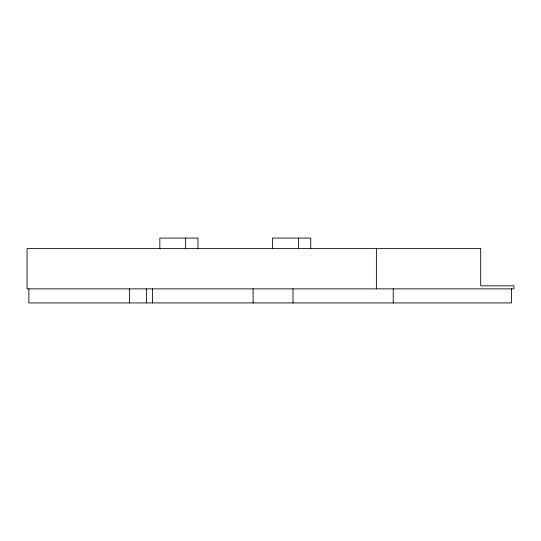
<?xml version="1.0" encoding="UTF-8"?>
<svg xmlns="http://www.w3.org/2000/svg" width="541" height="541" viewBox="0 0 541 541"><rect width="100%" height="100%" fill="white"/><g stroke="black" fill="none" stroke-linecap="round" stroke-linejoin="round"><path stroke-width="0.81" d="M511.509 288.853L511.509 302.933L28.883 302.933L28.883 288.853M393.219 288.853L393.219 302.933M376.38 248.623L376.38 288.853M310.757 248.623L310.757 238.067L272.617 238.067L272.617 248.623M298.416 238.067L298.416 248.623M293.006 288.853L293.006 302.933M253.1 288.853L253.1 302.933M197.979 248.623L197.979 238.067L159.838 238.067L159.838 248.623M185.644 238.067L185.644 248.623M152.488 288.853L152.488 302.933M146.503 288.853L146.503 302.933M129.556 288.853L129.556 302.933M480.699 248.623L27.05 248.623L27.05 288.853L513.95 288.853L513.95 285.837L480.699 285.837L480.699 248.623"/></g></svg>
